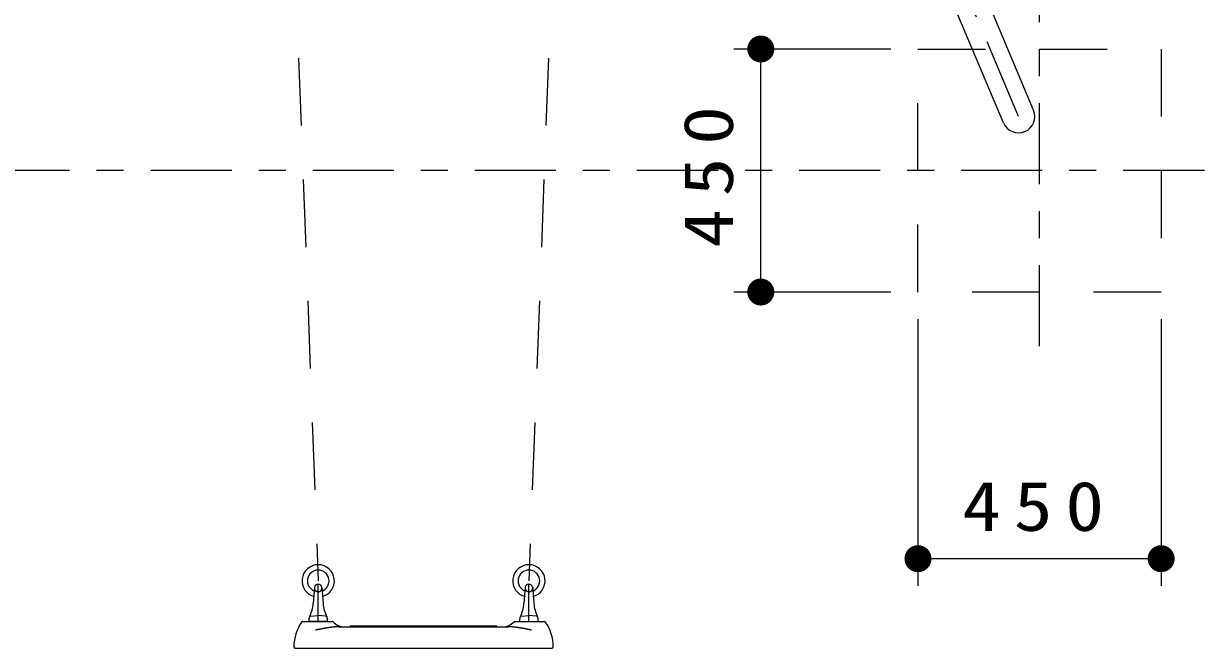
# Model space of a CAD drawing. Units: millimetres on the paper, scale 1:50. Extents: x -385 to 0, y -19 to 267.
# Drawn here: x -276.23 to -232.53, y 161.59 to 184.73 of the extents above; entities that cross this region are included whole.
import ezdxf

# ---------------------------------------------------------------- set-up
doc = ezdxf.new("R2010")
doc.units = ezdxf.units.MM
doc.linetypes.add('USER1', pattern=[4.5, 2.5, -2])
doc.linetypes.add('USER2', pattern=[6, 3, -1, 1, -1])
doc.layers.add('LY_1', color=7, linetype='Continuous', lineweight=25)
doc.styles.add('ＭＳ ゴシック', font='')
doc.styles.get('ＭＳ ゴシック').set_extended_font_data('MS Gothic')

# ---------------------------------------------------------------- blocks, each defined once
blk = doc.blocks.new('filled_dot')
at = {"color": 0, "linetype": 'Continuous', "lineweight": -2, "const_width": 1.25}
blk.add_lwpolyline([(-0.625, 0, 1), (0.625, 0, 1)], format="xyb", close=True, dxfattribs=at)

msp = doc.modelspace()

# ---------------------------------------------------------------- linework, layer by layer
at = {"layer": 'LY_1', "color": 1, "linetype": 'USER2', "lineweight": 13}
for p, q in [((-238.63, 172.792), (-238.63, 232.792)), ((-239.409, 181.292), (-247.606, 200.762)), ((-232.53, 179.292), (-365.73, 179.292))]:
    msp.add_line(p, q, dxfattribs=at)
at = {"layer": 'LY_1', "color": 20, "linetype": 'USER1'}
for p, q in [((-266.73, 201.442), (-265.329, 164.092)), ((-256.13, 201.442), (-257.531, 164.092))]:
    msp.add_line(p, q, dxfattribs=at)
at = {"layer": 'LY_1'}
for p, q in [((-238.851, 181.527), (-247.049, 200.997)), ((-239.967, 181.058), (-248.164, 200.527)), ((-265.47, 163.843), (-265.513, 163.262)), ((-265.19, 163.843), (-265.147, 163.262)), ((-257.67, 163.843), (-257.713, 163.262)), ((-257.39, 163.843), (-257.347, 163.262))]:
    msp.add_line(p, q, dxfattribs=at)
at = {"layer": 'LY_1', "lineweight": 13}
for p, q in [((-244.13, 183.792), (-249.948, 183.792)), ((-248.948, 174.792), (-248.948, 183.792)), ((-244.13, 174.792), (-249.948, 174.792)), ((-243.13, 173.792), (-243.13, 163.915)), ((-234.13, 173.792), (-234.13, 163.915)), ((-234.13, 164.915), (-243.13, 164.915)), ((-265.004, 162.592), (-265.656, 162.592)), ((-265.598, 162.792), (-265.33, 162.806)), ((-265.063, 162.792), (-265.33, 162.806)), ((-257.856, 162.592), (-257.204, 162.592)), ((-257.798, 162.792), (-257.53, 162.806)), ((-257.263, 162.792), (-257.53, 162.806))]:
    msp.add_line(p, q, dxfattribs=at)
at = {"layer": 'LY_1', "color": 2, "linetype": 'USER2', "lineweight": 13}
for p, q in [((-265.33, 162.592), (-265.33, 163.972)), ((-257.53, 162.592), (-257.53, 163.972))]:
    msp.add_line(p, q, dxfattribs=at)
at = {"layer": 'LY_1', "color": 131}
for p, q in [((-265.904, 162.592), (-264.808, 162.592)), ((-265.095, 162.592), (-265.055, 162.592)), ((-258.053, 162.592), (-256.956, 162.592)), ((-257.805, 162.592), (-257.765, 162.592)), ((-264.57, 162.392), (-258.29, 162.392)), ((-264.129, 162.426), (-264.134, 162.412)), ((-264.12, 162.432), (-264.02, 162.432)), ((-264.02, 162.432), (-258.841, 162.432)), ((-258.841, 162.432), (-258.74, 162.432)), ((-258.726, 162.412), (-258.731, 162.426)), ((-256.69, 161.592), (-266.17, 161.592))]:
    msp.add_line(p, q, dxfattribs=at)
at = {"layer": 'LY_1', "color": 4, "linetype": 'USER1', "lineweight": 13}
msp.add_lwpolyline([(-243.13, 183.792), (-234.13, 183.792), (-234.13, 174.792), (-243.13, 174.792)], close=True, dxfattribs=at)
msp.add_lwpolyline([(-243.13, 183.792), (-234.13, 183.792), (-234.13, 174.792), (-243.13, 174.792)], close=True, dxfattribs=at)
at = {"layer": 'LY_1'}
for centre, radius, start, end in [((-239.409, 181.292), 0.605, 202.8332, 22.8332), ((-265.33, 163.832), 0.14, 4.2913, 175.7087), ((-257.53, 163.832), 0.14, 4.2913, 175.7087), ((-266.909, 163.367), 1.4, 334.3662, 355.7087), ((-263.751, 163.367), 1.4, 184.2913, 205.6338), ((-259.109, 163.367), 1.4, 334.3662, 355.7087), ((-255.951, 163.367), 1.4, 184.2913, 205.6338), ((-265.345, 162.616), 0.335, 154.3662, 180), ((-265.315, 162.616), 0.335, 0, 24.9727), ((-257.545, 162.616), 0.335, 155.0273, 180), ((-257.515, 162.616), 0.335, 0, 25.6338)]:
    msp.add_arc(centre, radius, start, end, dxfattribs=at)
at = {"layer": 'LY_1', "lineweight": 13}
for centre, radius, start, end in [((-265.329, 164.092), 0.6, 283.8846, 256.1154), ((-265.329, 164.092), 0.4, 288.6765, 251.3235), ((-257.531, 164.092), 0.6, 283.8846, 256.1154), ((-257.531, 164.092), 0.4, 288.6765, 251.3235), ((-265.656, 162.616), 0.024, 180, 270), ((-265.594, 162.732), 0.06, 90, 155.0273), ((-265.066, 162.732), 0.06, 24.9727, 90), ((-265.004, 162.616), 0.024, 270, 0), ((-257.856, 162.616), 0.024, 180, 270), ((-257.794, 162.732), 0.06, 90, 155.0273), ((-257.266, 162.732), 0.06, 24.9727, 90), ((-257.204, 162.616), 0.024, 270, 0)]:
    msp.add_arc(centre, radius, start, end, dxfattribs=at)
at = {"layer": 'LY_1', "linetype": 'USER1', "lineweight": 13}
for centre in [(-265.33, 163.832), (-257.53, 163.832)]:
    msp.add_arc(centre, 0.14, 175.7087, 4.2913, dxfattribs=at)
at = {"layer": 'LY_1', "color": 131}
for centre, radius, start, end in [((-264.63, 161.652), 1.6, 144.7656, 180), ((-265.904, 162.552), 0.04, 90, 144.7656), ((-264.808, 162.552), 0.04, 43.4325, 90), ((-264.343, 162.992), 0.6, 223.4325, 270), ((-258.517, 162.992), 0.6, 270, 316.5675), ((-258.053, 162.552), 0.04, 90, 136.5675), ((-256.956, 162.552), 0.04, 35.2344, 90), ((-258.23, 161.652), 1.6, 0, 35.2344), ((-264.163, 162.422), 0.03, 270, 340), ((-264.12, 162.422), 0.01, 90, 160), ((-258.74, 162.422), 0.01, 20, 90), ((-258.698, 162.422), 0.03, 200, 270), ((-266.17, 161.652), 0.06, 180, 270), ((-256.69, 161.652), 0.06, 270, 0)]:
    msp.add_arc(centre, radius, start, end, dxfattribs=at)
at = {"layer": 'LY_1', "color": 131, "lineweight": 13}
for points, knots in [([(-264.778, 162.38), (-264.781, 162.38), (-264.785, 162.38), (-264.788, 162.379), (-264.791, 162.379), (-264.795, 162.379), (-264.798, 162.378), (-264.801, 162.378), (-264.805, 162.378), (-264.808, 162.377), (-264.811, 162.377), (-264.814, 162.377), (-264.818, 162.376), (-264.821, 162.376), (-264.824, 162.375), (-264.828, 162.375), (-264.831, 162.375), (-264.834, 162.374), (-264.837, 162.374), (-264.841, 162.374), (-264.844, 162.373), (-264.847, 162.373), (-264.851, 162.372), (-264.854, 162.372), (-264.857, 162.372), (-264.86, 162.371), (-264.864, 162.371), (-264.867, 162.37), (-264.87, 162.37), (-264.874, 162.369), (-264.877, 162.369), (-264.88, 162.369), (-264.883, 162.368), (-264.887, 162.368), (-264.89, 162.367), (-264.893, 162.367), (-264.897, 162.366), (-264.9, 162.366), (-264.903, 162.365), (-264.906, 162.365), (-264.91, 162.365), (-264.913, 162.364), (-264.916, 162.364), (-264.919, 162.363), (-264.923, 162.363), (-264.926, 162.362), (-264.929, 162.362), (-264.933, 162.361), (-264.936, 162.361), (-264.939, 162.36), (-264.942, 162.36), (-264.946, 162.359), (-264.949, 162.359), (-264.952, 162.358), (-264.956, 162.358), (-264.959, 162.357), (-264.962, 162.357), (-264.965, 162.356), (-264.969, 162.356), (-264.972, 162.355), (-264.975, 162.355), (-264.978, 162.354), (-264.982, 162.354), (-264.985, 162.353), (-264.988, 162.353), (-264.992, 162.352), (-264.995, 162.352), (-264.998, 162.351), (-265.001, 162.351), (-265.005, 162.35), (-265.008, 162.35), (-265.011, 162.349), (-265.014, 162.349), (-265.018, 162.348), (-265.021, 162.348), (-265.024, 162.347), (-265.027, 162.347), (-265.031, 162.346), (-265.034, 162.346), (-265.037, 162.345), (-265.041, 162.344), (-265.044, 162.344), (-265.047, 162.343), (-265.05, 162.343), (-265.054, 162.342), (-265.057, 162.342), (-265.06, 162.341), (-265.063, 162.341), (-265.067, 162.34), (-265.07, 162.339), (-265.073, 162.339), (-265.076, 162.338), (-265.08, 162.338), (-265.083, 162.337), (-265.086, 162.337), (-265.089, 162.336), (-265.093, 162.336), (-265.096, 162.335), (-265.099, 162.334), (-265.103, 162.334), (-265.106, 162.333), (-265.109, 162.333), (-265.112, 162.332), (-265.116, 162.331), (-265.119, 162.331), (-265.122, 162.33), (-265.125, 162.33), (-265.129, 162.329), (-265.132, 162.328), (-265.135, 162.328), (-265.138, 162.327), (-265.142, 162.327), (-265.145, 162.326), (-265.148, 162.326), (-265.151, 162.325), (-265.155, 162.324), (-265.158, 162.324), (-265.161, 162.323), (-265.164, 162.322), (-265.168, 162.322), (-265.171, 162.321), (-265.174, 162.321), (-265.177, 162.32), (-265.181, 162.319), (-265.184, 162.319), (-265.187, 162.318), (-265.19, 162.318), (-265.194, 162.317), (-265.197, 162.316), (-265.2, 162.316), (-265.203, 162.315), (-265.207, 162.314), (-265.21, 162.314), (-265.213, 162.313), (-265.216, 162.313), (-265.22, 162.312), (-265.223, 162.311), (-265.226, 162.311), (-265.229, 162.31), (-265.233, 162.309), (-265.236, 162.309), (-265.239, 162.308), (-265.242, 162.307), (-265.246, 162.307), (-265.249, 162.306), (-265.252, 162.305), (-265.255, 162.305), (-265.259, 162.304), (-265.262, 162.304), (-265.265, 162.303), (-265.268, 162.302), (-265.272, 162.302), (-265.275, 162.301), (-265.278, 162.3), (-265.281, 162.3), (-265.285, 162.299), (-265.288, 162.298), (-265.291, 162.298), (-265.294, 162.297), (-265.298, 162.296), (-265.301, 162.296), (-265.304, 162.295), (-265.307, 162.294), (-265.311, 162.294), (-265.314, 162.293), (-265.317, 162.292), (-265.32, 162.292), (-265.324, 162.291), (-265.327, 162.29), (-265.33, 162.29), (-265.333, 162.289), (-265.337, 162.288), (-265.34, 162.288), (-265.343, 162.287), (-265.346, 162.286), (-265.349, 162.285), (-265.353, 162.285), (-265.356, 162.284), (-265.359, 162.283), (-265.362, 162.283), (-265.366, 162.282), (-265.369, 162.281), (-265.372, 162.281), (-265.375, 162.28), (-265.379, 162.279), (-265.382, 162.279), (-265.385, 162.278), (-265.388, 162.277), (-265.392, 162.277), (-265.395, 162.276), (-265.398, 162.275), (-265.401, 162.274), (-265.405, 162.274), (-265.408, 162.273), (-265.411, 162.272), (-265.414, 162.272), (-265.417, 162.271), (-265.421, 162.27), (-265.424, 162.269)], [0, 0, 0, 0, 1, 1, 1, 2, 2, 2, 3, 3, 3, 4, 4, 4, 5, 5, 5, 6, 6, 6, 7, 7, 7, 8, 8, 8, 9, 9, 9, 10, 10, 10, 11, 11, 11, 12, 12, 12, 13, 13, 13, 14, 14, 14, 15, 15, 15, 16, 16, 16, 17, 17, 17, 18, 18, 18, 19, 19, 19, 20, 20, 20, 21, 21, 21, 22, 22, 22, 23, 23, 23, 24, 24, 24, 25, 25, 25, 26, 26, 26, 27, 27, 27, 28, 28, 28, 29, 29, 29, 30, 30, 30, 31, 31, 31, 32, 32, 32, 33, 33, 33, 34, 34, 34, 35, 35, 35, 36, 36, 36, 37, 37, 37, 38, 38, 38, 39, 39, 39, 40, 40, 40, 41, 41, 41, 42, 42, 42, 43, 43, 43, 44, 44, 44, 45, 45, 45, 46, 46, 46, 47, 47, 47, 48, 48, 48, 49, 49, 49, 50, 50, 50, 51, 51, 51, 52, 52, 52, 53, 53, 53, 54, 54, 54, 55, 55, 55, 56, 56, 56, 57, 57, 57, 58, 58, 58, 59, 59, 59, 60, 60, 60, 61, 61, 61, 62, 62, 62, 63, 63, 63, 64, 64, 64, 65, 65, 65, 66, 66, 66, 66]), ([(-264.57, 162.392), (-264.572, 162.392), (-264.574, 162.392), (-264.577, 162.392), (-264.579, 162.392), (-264.581, 162.392), (-264.584, 162.392), (-264.586, 162.392), (-264.588, 162.392), (-264.591, 162.392), (-264.593, 162.392), (-264.595, 162.392), (-264.598, 162.392), (-264.6, 162.392), (-264.602, 162.392), (-264.605, 162.392), (-264.607, 162.392), (-264.609, 162.392), (-264.612, 162.392), (-264.614, 162.392), (-264.616, 162.392), (-264.619, 162.392), (-264.621, 162.392), (-264.623, 162.391), (-264.625, 162.391), (-264.628, 162.391), (-264.63, 162.391), (-264.632, 162.391), (-264.635, 162.391), (-264.637, 162.391), (-264.639, 162.391), (-264.642, 162.391), (-264.644, 162.391), (-264.646, 162.391), (-264.649, 162.39), (-264.651, 162.39), (-264.653, 162.39), (-264.656, 162.39), (-264.658, 162.39), (-264.66, 162.39), (-264.663, 162.39), (-264.665, 162.39), (-264.667, 162.389), (-264.669, 162.389), (-264.672, 162.389), (-264.674, 162.389), (-264.676, 162.389), (-264.679, 162.389), (-264.681, 162.389), (-264.683, 162.388), (-264.686, 162.388), (-264.688, 162.388), (-264.69, 162.388), (-264.693, 162.388), (-264.695, 162.388), (-264.697, 162.388), (-264.7, 162.387), (-264.702, 162.387), (-264.704, 162.387), (-264.707, 162.387), (-264.709, 162.387), (-264.711, 162.386), (-264.713, 162.386), (-264.716, 162.386), (-264.718, 162.386), (-264.72, 162.386), (-264.723, 162.386), (-264.725, 162.385), (-264.727, 162.385), (-264.73, 162.385), (-264.732, 162.385), (-264.734, 162.385), (-264.737, 162.384), (-264.739, 162.384), (-264.741, 162.384), (-264.744, 162.384), (-264.746, 162.384), (-264.748, 162.383), (-264.75, 162.383), (-264.753, 162.383), (-264.755, 162.383), (-264.757, 162.382), (-264.76, 162.382), (-264.762, 162.382), (-264.764, 162.382), (-264.767, 162.382), (-264.769, 162.381), (-264.771, 162.381), (-264.774, 162.381), (-264.776, 162.381), (-264.778, 162.38)], [0, 0, 0, 0, 1, 1, 1, 2, 2, 2, 3, 3, 3, 4, 4, 4, 5, 5, 5, 6, 6, 6, 7, 7, 7, 8, 8, 8, 9, 9, 9, 10, 10, 10, 11, 11, 11, 12, 12, 12, 13, 13, 13, 14, 14, 14, 15, 15, 15, 16, 16, 16, 17, 17, 17, 18, 18, 18, 19, 19, 19, 20, 20, 20, 21, 21, 21, 22, 22, 22, 23, 23, 23, 24, 24, 24, 25, 25, 25, 26, 26, 26, 27, 27, 27, 28, 28, 28, 29, 29, 29, 30, 30, 30, 30]), ([(-258.082, 162.38), (-258.084, 162.381), (-258.087, 162.381), (-258.089, 162.381), (-258.091, 162.381), (-258.094, 162.382), (-258.096, 162.382), (-258.098, 162.382), (-258.1, 162.382), (-258.103, 162.382), (-258.105, 162.383), (-258.107, 162.383), (-258.11, 162.383), (-258.112, 162.383), (-258.114, 162.384), (-258.117, 162.384), (-258.119, 162.384), (-258.121, 162.384), (-258.124, 162.384), (-258.126, 162.385), (-258.128, 162.385), (-258.131, 162.385), (-258.133, 162.385), (-258.135, 162.385), (-258.137, 162.386), (-258.14, 162.386), (-258.142, 162.386), (-258.144, 162.386), (-258.147, 162.386), (-258.149, 162.386), (-258.151, 162.387), (-258.154, 162.387), (-258.156, 162.387), (-258.158, 162.387), (-258.161, 162.387), (-258.163, 162.388), (-258.165, 162.388), (-258.168, 162.388), (-258.17, 162.388), (-258.172, 162.388), (-258.174, 162.388), (-258.177, 162.388), (-258.179, 162.389), (-258.181, 162.389), (-258.184, 162.389), (-258.186, 162.389), (-258.188, 162.389), (-258.191, 162.389), (-258.193, 162.389), (-258.195, 162.39), (-258.198, 162.39), (-258.2, 162.39), (-258.202, 162.39), (-258.205, 162.39), (-258.207, 162.39), (-258.209, 162.39), (-258.212, 162.39), (-258.214, 162.391), (-258.216, 162.391), (-258.218, 162.391), (-258.221, 162.391), (-258.223, 162.391), (-258.225, 162.391), (-258.228, 162.391), (-258.23, 162.391), (-258.232, 162.391), (-258.235, 162.391), (-258.237, 162.391), (-258.239, 162.392), (-258.242, 162.392), (-258.244, 162.392), (-258.246, 162.392), (-258.249, 162.392), (-258.251, 162.392), (-258.253, 162.392), (-258.256, 162.392), (-258.258, 162.392), (-258.26, 162.392), (-258.263, 162.392), (-258.265, 162.392), (-258.267, 162.392), (-258.269, 162.392), (-258.272, 162.392), (-258.274, 162.392), (-258.276, 162.392), (-258.279, 162.392), (-258.281, 162.392), (-258.283, 162.392), (-258.286, 162.392), (-258.288, 162.392), (-258.29, 162.392)], [0, 0, 0, 0, 1, 1, 1, 2, 2, 2, 3, 3, 3, 4, 4, 4, 5, 5, 5, 6, 6, 6, 7, 7, 7, 8, 8, 8, 9, 9, 9, 10, 10, 10, 11, 11, 11, 12, 12, 12, 13, 13, 13, 14, 14, 14, 15, 15, 15, 16, 16, 16, 17, 17, 17, 18, 18, 18, 19, 19, 19, 20, 20, 20, 21, 21, 21, 22, 22, 22, 23, 23, 23, 24, 24, 24, 25, 25, 25, 26, 26, 26, 27, 27, 27, 28, 28, 28, 29, 29, 29, 30, 30, 30, 30]), ([(-257.436, 162.269), (-257.439, 162.27), (-257.443, 162.271), (-257.446, 162.272), (-257.449, 162.272), (-257.452, 162.273), (-257.456, 162.274), (-257.459, 162.274), (-257.462, 162.275), (-257.465, 162.276), (-257.469, 162.277), (-257.472, 162.277), (-257.475, 162.278), (-257.478, 162.279), (-257.482, 162.279), (-257.485, 162.28), (-257.488, 162.281), (-257.491, 162.281), (-257.494, 162.282), (-257.498, 162.283), (-257.501, 162.283), (-257.504, 162.284), (-257.507, 162.285), (-257.511, 162.285), (-257.514, 162.286), (-257.517, 162.287), (-257.52, 162.288), (-257.524, 162.288), (-257.527, 162.289), (-257.53, 162.29), (-257.533, 162.29), (-257.537, 162.291), (-257.54, 162.292), (-257.543, 162.292), (-257.546, 162.293), (-257.55, 162.294), (-257.553, 162.294), (-257.556, 162.295), (-257.559, 162.296), (-257.563, 162.296), (-257.566, 162.297), (-257.569, 162.298), (-257.572, 162.298), (-257.576, 162.299), (-257.579, 162.3), (-257.582, 162.3), (-257.585, 162.301), (-257.588, 162.302), (-257.592, 162.302), (-257.595, 162.303), (-257.598, 162.304), (-257.601, 162.304), (-257.605, 162.305), (-257.608, 162.305), (-257.611, 162.306), (-257.614, 162.307), (-257.618, 162.307), (-257.621, 162.308), (-257.624, 162.309), (-257.627, 162.309), (-257.631, 162.31), (-257.634, 162.311), (-257.637, 162.311), (-257.64, 162.312), (-257.644, 162.313), (-257.647, 162.313), (-257.65, 162.314), (-257.653, 162.314), (-257.657, 162.315), (-257.66, 162.316), (-257.663, 162.316), (-257.666, 162.317), (-257.67, 162.318), (-257.673, 162.318), (-257.676, 162.319), (-257.679, 162.319), (-257.683, 162.32), (-257.686, 162.321), (-257.689, 162.321), (-257.692, 162.322), (-257.696, 162.322), (-257.699, 162.323), (-257.702, 162.324), (-257.706, 162.324), (-257.709, 162.325), (-257.712, 162.326), (-257.715, 162.326), (-257.719, 162.327), (-257.722, 162.327), (-257.725, 162.328), (-257.728, 162.328), (-257.732, 162.329), (-257.735, 162.33), (-257.738, 162.33), (-257.741, 162.331), (-257.745, 162.331), (-257.748, 162.332), (-257.751, 162.333), (-257.754, 162.333), (-257.758, 162.334), (-257.761, 162.334), (-257.764, 162.335), (-257.767, 162.336), (-257.771, 162.336), (-257.774, 162.337), (-257.777, 162.337), (-257.78, 162.338), (-257.784, 162.338), (-257.787, 162.339), (-257.79, 162.339), (-257.793, 162.34), (-257.797, 162.341), (-257.8, 162.341), (-257.803, 162.342), (-257.807, 162.342), (-257.81, 162.343), (-257.813, 162.343), (-257.816, 162.344), (-257.82, 162.344), (-257.823, 162.345), (-257.826, 162.346), (-257.829, 162.346), (-257.833, 162.347), (-257.836, 162.347), (-257.839, 162.348), (-257.842, 162.348), (-257.846, 162.349), (-257.849, 162.349), (-257.852, 162.35), (-257.856, 162.35), (-257.859, 162.351), (-257.862, 162.351), (-257.865, 162.352), (-257.869, 162.352), (-257.872, 162.353), (-257.875, 162.353), (-257.878, 162.354), (-257.882, 162.354), (-257.885, 162.355), (-257.888, 162.355), (-257.892, 162.356), (-257.895, 162.356), (-257.898, 162.357), (-257.901, 162.357), (-257.905, 162.358), (-257.908, 162.358), (-257.911, 162.359), (-257.914, 162.359), (-257.918, 162.36), (-257.921, 162.36), (-257.924, 162.361), (-257.928, 162.361), (-257.931, 162.362), (-257.934, 162.362), (-257.937, 162.363), (-257.941, 162.363), (-257.944, 162.364), (-257.947, 162.364), (-257.951, 162.365), (-257.954, 162.365), (-257.957, 162.365), (-257.96, 162.366), (-257.964, 162.366), (-257.967, 162.367), (-257.97, 162.367), (-257.973, 162.368), (-257.977, 162.368), (-257.98, 162.369), (-257.983, 162.369), (-257.987, 162.369), (-257.99, 162.37), (-257.993, 162.37), (-257.996, 162.371), (-258, 162.371), (-258.003, 162.372), (-258.006, 162.372), (-258.01, 162.372), (-258.013, 162.373), (-258.016, 162.373), (-258.019, 162.374), (-258.023, 162.374), (-258.026, 162.374), (-258.029, 162.375), (-258.033, 162.375), (-258.036, 162.375), (-258.039, 162.376), (-258.042, 162.376), (-258.046, 162.377), (-258.049, 162.377), (-258.052, 162.377), (-258.056, 162.378), (-258.059, 162.378), (-258.062, 162.378), (-258.066, 162.379), (-258.069, 162.379), (-258.072, 162.379), (-258.075, 162.38), (-258.079, 162.38), (-258.082, 162.38)], [0, 0, 0, 0, 1, 1, 1, 2, 2, 2, 3, 3, 3, 4, 4, 4, 5, 5, 5, 6, 6, 6, 7, 7, 7, 8, 8, 8, 9, 9, 9, 10, 10, 10, 11, 11, 11, 12, 12, 12, 13, 13, 13, 14, 14, 14, 15, 15, 15, 16, 16, 16, 17, 17, 17, 18, 18, 18, 19, 19, 19, 20, 20, 20, 21, 21, 21, 22, 22, 22, 23, 23, 23, 24, 24, 24, 25, 25, 25, 26, 26, 26, 27, 27, 27, 28, 28, 28, 29, 29, 29, 30, 30, 30, 31, 31, 31, 32, 32, 32, 33, 33, 33, 34, 34, 34, 35, 35, 35, 36, 36, 36, 37, 37, 37, 38, 38, 38, 39, 39, 39, 40, 40, 40, 41, 41, 41, 42, 42, 42, 43, 43, 43, 44, 44, 44, 45, 45, 45, 46, 46, 46, 47, 47, 47, 48, 48, 48, 49, 49, 49, 50, 50, 50, 51, 51, 51, 52, 52, 52, 53, 53, 53, 54, 54, 54, 55, 55, 55, 56, 56, 56, 57, 57, 57, 58, 58, 58, 59, 59, 59, 60, 60, 60, 61, 61, 61, 62, 62, 62, 63, 63, 63, 64, 64, 64, 65, 65, 65, 66, 66, 66, 66])]:
    msp.add_open_spline(points, degree=3, knots=knots, dxfattribs=at)

# ---------------------------------------------------------------- block references
at = {"layer": 'LY_1', "lineweight": 13, "xscale": 0.4, "yscale": 0.4}
for p, rotation in [((-248.948, 183.792), 270), ((-248.948, 174.792), 90), ((-234.13, 164.915), 180)]:
    msp.add_blockref('filled_dot', p, dxfattribs=dict(at, rotation=rotation))
msp.add_blockref('filled_dot', (-243.13, 164.915), dxfattribs=at)

# ---------------------------------------------------------------- texts
at = {"layer": 'LY_1', "insert": (-249.948, 179.292), "char_height": 1.833, "attachment_point": 8, "rotation": 90, "style": 'ＭＳ ゴシック'}
msp.add_mtext('\\T1.33;\\W1.15;450', dxfattribs=at)
at = {"layer": 'LY_1', "insert": (-238.63, 165.915), "char_height": 1.833, "attachment_point": 8, "style": 'ＭＳ ゴシック'}
msp.add_mtext('\\T1.33;\\W1.15;450', dxfattribs=at)

doc.saveas('drawing.dxf')
